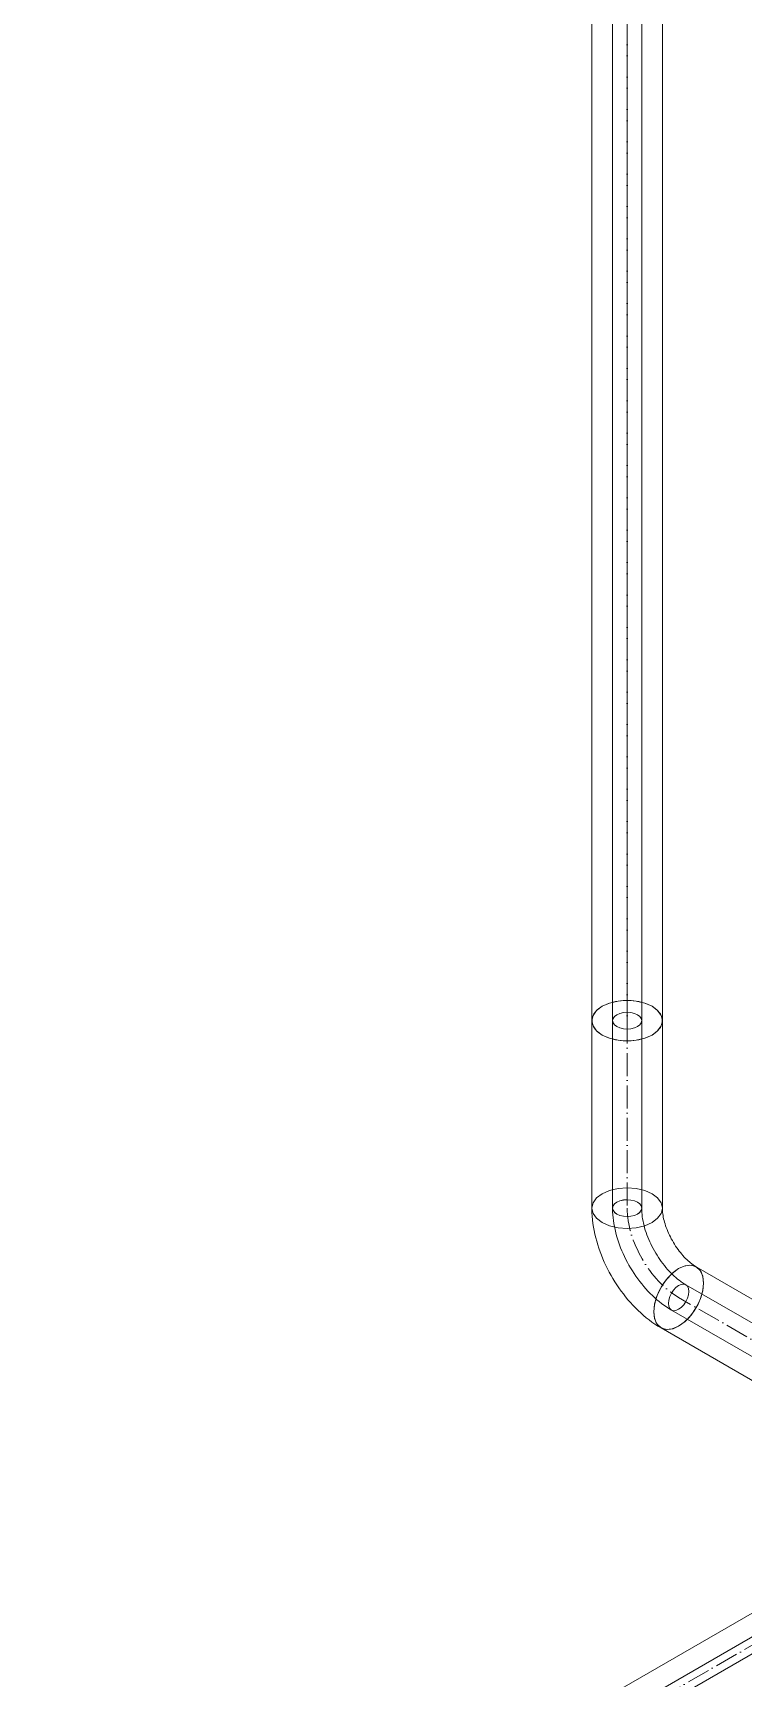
# Model space of a CAD drawing. Header units: millimetres. Extents: x -88595 to 880822, y -1054509 to -148035.
# Drawn here: x 424319 to 424629, y -355704 to -354988 of the extents above; entities that cross this region are included whole.
import ezdxf

# ---------------------------------------------------------------- set-up
doc = ezdxf.new("R2010")
doc.units = ezdxf.units.MM
doc.linetypes.add('$12$ADSK_Осевая', pattern=[14, 10, -2, 0, -2])
doc.linetypes.add('$13$ADSK_Осевая', pattern=[14, 10, -2, 0, -2])
for name, color, linetype, lineweight in [('Изоляция', 7, 'Continuous', 18), ('Трубопровод', 7, 'Continuous', 18), ('Трубопроводы', 7, 'Continuous', 18)]:
    doc.layers.add(name, color=color, linetype=linetype, lineweight=lineweight)

# ---------------------------------------------------------------- blocks, each defined once
blk = doc.blocks.new('$0$ADSK_МедьПайка_Отвод-гнутая труба - Отвод _гнутая труба_-V145-В_ОВ3_1')
at = {"layer": 'Трубопроводы', "color": 134, "true_color": 0x00a6a6}
for points in [[(-18534.24, 7950.87, 0), (-18533.14, 7951.48, 0), (-18532, 7952.06, 0), (-18530.84, 7952.61, 0), (-18529.64, 7953.13, 0), (-18528.43, 7953.62, 0), (-18527.18, 7954.07, 0), (-18525.92, 7954.5, 0), (-18524.63, 7954.89, 0), (-18523.32, 7955.25, 0), (-18522, 7955.58, 0), (-18520.66, 7955.87, 0), (-18519.3, 7956.14, 0), (-18517.93, 7956.37, 0), (-18516.54, 7956.57, 0), (-18515.15, 7956.74, 0), (-18513.75, 7956.87, 0), (-18512.34, 7956.98, 0), (-18510.93, 7957.04, 0), (-18509.51, 7957.08, 0), (-18508.1, 7957.09, 0), (-18506.68, 7957.06, 0), (-18505.27, 7957, 0), (-18503.86, 7956.9, 0), (-18502.46, 7956.78, 0), (-18501.06, 7956.62, 0), (-18499.67, 7956.43, 0), (-18498.3, 7956.2, 0), (-18496.94, 7955.95, 0), (-18495.59, 7955.66, 0), (-18494.26, 7955.34, 0), (-18492.95, 7954.99, 0), (-18491.66, 7954.6, 0), (-18490.38, 7954.19, 0), (-18489.13, 7953.74, 0), (-18487.91, 7953.26, 0), (-18486.71, 7952.76, 0), (-18485.54, 7952.21, 0), (-18484.4, 7951.64, 0), (-18483.28, 7951.04, 0), (-18482.99, 7950.87, 0)], [(-18526.57, 7942.78, 0), (-18526.73, 7944.21, 0), (-18527.18, 7945.72, 0), (-18527.89, 7947.2, 0), (-18528.82, 7948.56, 0), (-18529.9, 7949.71, 0), (-18531.06, 7950.55, 0), (-18532.23, 7951.05, 0), (-18533.31, 7951.16, 0), (-18534.24, 7950.87, 0), (-18534.95, 7950.21, 0), (-18535.4, 7949.22, 0), (-18535.55, 7947.96, 0)], [(-18535.55, 7947.96, 0), (-18535.4, 7946.53, 0), (-18534.95, 7945.02, 0), (-18534.24, 7943.54, 0), (-18533.31, 7942.18, 0), (-18532.23, 7941.03, 0), (-18531.06, 7940.18, 0), (-18529.9, 7939.69, 0), (-18528.82, 7939.58, 0), (-18527.89, 7939.87, 0), (-18527.18, 7940.53, 0), (-18526.73, 7941.52, 0), (-18526.57, 7942.78, 0)], [(-18481.67, 7947.96, 0), (-18481.83, 7949.22, 0), (-18482.27, 7950.21, 0), (-18482.99, 7950.87, 0), (-18483.92, 7951.16, 0), (-18485, 7951.05, 0), (-18486.16, 7950.55, 0), (-18487.33, 7949.71, 0), (-18488.41, 7948.56, 0), (-18489.34, 7947.2, 0), (-18490.05, 7945.72, 0), (-18490.5, 7944.21, 0), (-18490.65, 7942.78, 0)], [(-18490.65, 7942.78, 0), (-18490.5, 7941.52, 0), (-18490.05, 7940.53, 0), (-18489.34, 7939.87, 0), (-18488.41, 7939.58, 0), (-18487.33, 7939.69, 0), (-18486.16, 7940.18, 0), (-18485, 7941.03, 0), (-18483.92, 7942.18, 0), (-18482.99, 7943.54, 0), (-18482.27, 7945.02, 0), (-18481.83, 7946.53, 0), (-18481.67, 7947.96, 0)], [(-18527.89, 7939.87, 0), (-18527.16, 7940.27, 0), (-18526.4, 7940.67, 0), (-18525.59, 7941.04, 0), (-18524.76, 7941.41, 0), (-18523.89, 7941.76, 0), (-18522.99, 7942.09, 0), (-18522.05, 7942.4, 0), (-18521.09, 7942.69, 0), (-18520.11, 7942.96, 0), (-18519.1, 7943.21, 0), (-18518.07, 7943.44, 0), (-18517.02, 7943.64, 0), (-18515.96, 7943.82, 0), (-18514.88, 7943.98, 0), (-18513.78, 7944.11, 0), (-18512.68, 7944.22, 0), (-18511.57, 7944.3, 0), (-18510.45, 7944.35, 0), (-18509.33, 7944.38, 0), (-18508.2, 7944.39, 0), (-18507.08, 7944.36, 0), (-18505.96, 7944.32, 0), (-18504.85, 7944.24, 0), (-18503.74, 7944.14, 0), (-18502.65, 7944.02, 0), (-18501.56, 7943.87, 0), (-18500.49, 7943.69, 0), (-18499.44, 7943.5, 0), (-18498.4, 7943.28, 0), (-18497.39, 7943.03, 0), (-18496.4, 7942.77, 0), (-18495.43, 7942.48, 0), (-18494.49, 7942.17, 0), (-18493.58, 7941.85, 0), (-18492.7, 7941.5, 0), (-18491.86, 7941.14, 0), (-18491.04, 7940.77, 0), (-18490.27, 7940.38, 0), (-18489.53, 7939.98, 0), (-18489.34, 7939.87, 0)]]:
    blk.add_polyline3d(points, dxfattribs=at)

msp = doc.modelspace()

# ---------------------------------------------------------------- linework, layer by layer
at = {"layer": 'Изоляция', "color": 134, "true_color": 0x00a6a6}
for p, q in [((424562.85, -352518.11), (424562.85, -355499.44)), ((424593.55, -355499.44), (424593.55, -352518.11)), ((424796.72, -355633.8), (424608.33, -355525.03)), ((424592.98, -355551.62), (424781.37, -355660.39))]:
    msp.add_line(p, q, dxfattribs=at)
at = {"layer": 'Изоляция', "color": 190, "true_color": 0x8000ff}
msp.add_line((424801.26, -355578.43), (423524.28, -356315.69), dxfattribs=at)
at = {"layer": 'Изоляция', "color": 134, "true_color": 0x00a6a6}
for points in [[(424567.35, -355424.06, 0), (424564.91, -355422.22, 0), (424563.37, -355420.08, 0), (424562.85, -355417.79, 0), (424563.37, -355415.5, 0), (424564.91, -355413.36, 0), (424567.35, -355411.52, 0)], [(424567.35, -355411.52, 0), (424565.2, -355413.08, 0), (424563.71, -355414.87, 0), (424562.95, -355416.8, 0), (424562.95, -355418.79, 0), (424563.71, -355420.72, 0), (424565.2, -355422.51, 0), (424567.35, -355424.06, 0)], [(424567.35, -355411.52, 0), (424570.53, -355410.12, 0), (424574.23, -355409.23, 0), (424578.2, -355408.93, 0), (424582.17, -355409.23, 0), (424585.88, -355410.12, 0), (424589.06, -355411.52, 0)], [(424589.06, -355411.52, 0), (424586.37, -355410.29, 0), (424583.27, -355409.43, 0), (424579.92, -355408.98, 0), (424576.48, -355408.98, 0), (424573.13, -355409.43, 0), (424570.03, -355410.29, 0), (424567.35, -355411.52, 0)], [(424589.06, -355424.06, 0), (424591.2, -355422.51, 0), (424592.69, -355420.72, 0), (424593.45, -355418.78, 0), (424593.45, -355416.8, 0), (424592.69, -355414.86, 0), (424591.2, -355413.08, 0), (424589.06, -355411.52, 0)], [(424589.06, -355411.52, 0), (424591.49, -355413.36, 0), (424593.03, -355415.5, 0), (424593.55, -355417.79, 0), (424593.03, -355420.08, 0), (424591.49, -355422.22, 0), (424589.06, -355424.06, 0)], [(424567.35, -355424.06, 0), (424570.04, -355425.3, 0), (424573.13, -355426.16, 0), (424576.49, -355426.6, 0), (424579.92, -355426.6, 0), (424583.27, -355426.16, 0), (424586.37, -355425.29, 0), (424589.06, -355424.06, 0)], [(424589.06, -355424.06, 0), (424585.88, -355425.47, 0), (424582.17, -355426.35, 0), (424578.2, -355426.65, 0), (424574.23, -355426.35, 0), (424570.53, -355425.47, 0), (424567.35, -355424.06, 0)], [(424589.06, -355493.17, 0), (424585.88, -355491.77, 0), (424582.17, -355490.88, 0), (424578.2, -355490.58, 0), (424574.23, -355490.88, 0), (424570.53, -355491.77, 0), (424567.35, -355493.17, 0)], [(424567.35, -355493.17, 0), (424570.53, -355491.77, 0), (424574.23, -355490.88, 0), (424578.2, -355490.58, 0), (424582.17, -355490.88, 0), (424585.88, -355491.77, 0), (424589.06, -355493.17, 0)], [(424567.35, -355493.17, 0), (424564.91, -355495.01, 0), (424563.37, -355497.15, 0), (424562.85, -355499.44, 0), (424563.37, -355501.73, 0), (424564.91, -355503.87, 0), (424567.35, -355505.71, 0)], [(424567.35, -355505.71, 0), (424564.91, -355503.87, 0), (424563.37, -355501.73, 0), (424562.85, -355499.44, 0), (424563.37, -355497.15, 0), (424564.91, -355495.01, 0), (424567.35, -355493.17, 0)], [(424592.98, -355551.62, 0), (424591.63, -355550.81, 0), (424590.31, -355549.96, 0), (424589.02, -355549.07, 0), (424587.76, -355548.13, 0), (424586.52, -355547.15, 0), (424585.31, -355546.14, 0), (424584.12, -355545.09, 0), (424582.96, -355544.01, 0), (424581.82, -355542.89, 0), (424580.72, -355541.74, 0), (424579.63, -355540.55, 0), (424578.58, -355539.34, 0), (424577.55, -355538.1, 0), (424576.55, -355536.83, 0), (424575.59, -355535.54, 0), (424574.64, -355534.22, 0), (424573.73, -355532.88, 0), (424572.85, -355531.52, 0), (424572.01, -355530.13, 0), (424571.19, -355528.73, 0), (424570.4, -355527.31, 0), (424569.65, -355525.87, 0), (424568.94, -355524.41, 0), (424568.26, -355522.94, 0), (424567.61, -355521.46, 0), (424567, -355519.96, 0), (424566.43, -355518.46, 0), (424565.9, -355516.94, 0), (424565.41, -355515.41, 0), (424564.95, -355513.88, 0), (424564.54, -355512.34, 0), (424564.17, -355510.79, 0), (424563.84, -355509.24, 0), (424563.56, -355507.69, 0), (424563.32, -355506.13, 0), (424563.13, -355504.56, 0), (424562.99, -355503, 0), (424562.89, -355501.43, 0), (424562.85, -355499.86, 0), (424562.85, -355499.44, 0)], [(424589.06, -355505.71, 0), (424591.49, -355503.87, 0), (424593.03, -355501.73, 0), (424593.55, -355499.44, 0), (424593.03, -355497.15, 0), (424591.49, -355495.01, 0), (424589.06, -355493.17, 0)], [(424589.06, -355493.17, 0), (424591.49, -355495.01, 0), (424593.03, -355497.15, 0), (424593.55, -355499.44, 0), (424593.03, -355501.73, 0), (424591.49, -355503.87, 0), (424589.06, -355505.71, 0)], [(424608.33, -355525.03, 0), (424607.88, -355524.76, 0), (424607.4, -355524.46, 0), (424606.91, -355524.11, 0), (424606.39, -355523.73, 0), (424605.86, -355523.31, 0), (424605.32, -355522.86, 0), (424604.77, -355522.38, 0), (424604.22, -355521.86, 0), (424603.66, -355521.31, 0), (424603.1, -355520.73, 0), (424602.54, -355520.12, 0), (424601.99, -355519.48, 0), (424601.44, -355518.82, 0), (424600.9, -355518.13, 0), (424600.37, -355517.42, 0), (424599.84, -355516.69, 0), (424599.34, -355515.94, 0), (424598.84, -355515.17, 0), (424598.36, -355514.39, 0), (424597.9, -355513.6, 0), (424597.46, -355512.8, 0), (424597.04, -355511.99, 0), (424596.64, -355511.18, 0), (424596.26, -355510.36, 0), (424595.91, -355509.55, 0), (424595.58, -355508.73, 0), (424595.27, -355507.92, 0), (424594.99, -355507.12, 0), (424594.73, -355506.33, 0), (424594.5, -355505.55, 0), (424594.3, -355504.79, 0), (424594.12, -355504.04, 0), (424593.96, -355503.32, 0), (424593.84, -355502.62, 0), (424593.73, -355501.94, 0), (424593.66, -355501.3, 0), (424593.6, -355500.69, 0), (424593.57, -355500.12, 0), (424593.55, -355499.58, 0), (424593.55, -355499.44, 0)], [(424567.35, -355505.71, 0), (424570.53, -355507.12, 0), (424574.23, -355508, 0), (424578.2, -355508.3, 0), (424582.17, -355508, 0), (424585.88, -355507.12, 0), (424589.06, -355505.71, 0)], [(424589.06, -355505.71, 0), (424585.88, -355507.12, 0), (424582.17, -355508, 0), (424578.2, -355508.3, 0), (424574.23, -355508, 0), (424570.53, -355507.12, 0), (424567.35, -355505.71, 0)], [(424589.8, -355544.59, 0), (424590.17, -355541.14, 0), (424591.25, -355537.49, 0), (424592.98, -355533.9, 0), (424595.22, -355530.61, 0), (424597.84, -355527.84, 0), (424600.65, -355525.79, 0)], [(424600.65, -355525.79, 0), (424598.24, -355527.5, 0), (424595.94, -355529.76, 0), (424593.88, -355532.44, 0), (424592.16, -355535.41, 0), (424590.87, -355538.54, 0), (424590.07, -355541.65, 0), (424589.8, -355544.59, 0)], [(424611.51, -355532.06, 0), (424611.23, -355529.43, 0), (424610.43, -355527.24, 0), (424609.14, -355525.61, 0), (424607.42, -355524.62, 0), (424605.36, -355524.32, 0), (424603.07, -355524.71, 0), (424600.65, -355525.79, 0)], [(424600.65, -355525.79, 0), (424603.46, -355524.6, 0), (424606.08, -355524.34, 0), (424608.33, -355525.03, 0), (424610.05, -355526.63, 0), (424611.14, -355529.03, 0), (424611.51, -355532.06, 0)], [(424611.51, -355532.06, 0), (424611.14, -355535.52, 0), (424610.05, -355539.17, 0), (424608.33, -355542.76, 0), (424606.08, -355546.05, 0), (424603.46, -355548.81, 0), (424600.65, -355550.86, 0)], [(424600.65, -355550.86, 0), (424603.07, -355549.15, 0), (424605.36, -355546.9, 0), (424607.42, -355544.22, 0), (424609.14, -355541.24, 0), (424610.43, -355538.12, 0), (424611.23, -355535, 0), (424611.51, -355532.06, 0)], [(424600.65, -355550.86, 0), (424597.84, -355552.05, 0), (424595.22, -355552.31, 0), (424592.98, -355551.62, 0), (424591.25, -355550.02, 0), (424590.17, -355547.62, 0), (424589.8, -355544.59, 0)], [(424589.8, -355544.59, 0), (424590.07, -355547.23, 0), (424590.87, -355549.41, 0), (424592.17, -355551.04, 0), (424593.89, -355552.03, 0), (424595.94, -355552.34, 0), (424598.24, -355551.94, 0), (424600.65, -355550.86, 0)]]:
    msp.add_polyline3d(points, dxfattribs=at)
at = {"layer": 'Трубопровод', "color": 134, "true_color": 0x00a6a6}
for p, q in [((424571.85, -352518.11), (424571.85, -355499.44)), ((424584.55, -355499.44), (424584.55, -352518.11)), ((424792.22, -355641.6), (424603.83, -355532.83)), ((424597.48, -355543.83), (424785.87, -355652.6))]:
    msp.add_line(p, q, dxfattribs=at)
at = {"layer": 'Трубопровод', "color": 134, "linetype": '$12$ADSK_Осевая', "true_color": 0x00a6a6}
for p, q in [((424578.2, -352518.11), (424578.2, -355417.79)), ((424578.2, -352518.11), (424578.2, -355417.79)), ((424578.2, -352541.41), (424578.2, -355499.44)), ((424578.2, -352541.41), (424578.2, -355499.44)), ((424789.05, -355647.1), (424600.65, -355538.33)), ((424789.05, -355647.1), (424600.65, -355538.33))]:
    msp.add_line(p, q, dxfattribs=at)
at = {"layer": 'Трубопровод', "color": 190, "true_color": 0x8000ff}
for p, q in [((424805.76, -355586.22), (423528.78, -356323.48)), ((423531.96, -356328.98), (424808.93, -355591.72))]:
    msp.add_line(p, q, dxfattribs=at)
at = {"layer": 'Трубопровод', "color": 190, "linetype": '$12$ADSK_Осевая', "true_color": 0x8000ff}
msp.add_line((423530.37, -356326.23), (424807.34, -355588.97), dxfattribs=at)
msp.add_line((423530.37, -356326.23), (424807.34, -355588.97), dxfattribs=at)
at = {"layer": 'Трубопровод', "color": 134, "true_color": 0x00a6a6}
for points in [[(424573.71, -355420.38, 0), (424572.7, -355419.62, 0), (424572.07, -355418.74, 0), (424571.85, -355417.79, 0), (424572.07, -355416.84, 0), (424572.7, -355415.96, 0), (424573.71, -355415.2, 0)], [(424573.71, -355415.2, 0), (424575.03, -355414.62, 0), (424576.56, -355414.25, 0), (424578.2, -355414.13, 0), (424579.84, -355414.25, 0), (424581.38, -355414.62, 0), (424582.69, -355415.2, 0)], [(424582.69, -355420.38, 0), (424581.38, -355420.97, 0), (424579.84, -355421.33, 0), (424578.2, -355421.46, 0), (424576.56, -355421.33, 0), (424575.03, -355420.97, 0), (424573.71, -355420.38, 0)], [(424582.69, -355415.2, 0), (424583.7, -355415.96, 0), (424584.33, -355416.84, 0), (424584.55, -355417.79, 0), (424584.33, -355418.74, 0), (424583.7, -355419.62, 0), (424582.69, -355420.38, 0)], [(424573.71, -355502.03, 0), (424572.7, -355501.27, 0), (424572.07, -355500.39, 0), (424571.85, -355499.44, 0), (424572.07, -355498.49, 0), (424572.7, -355497.61, 0), (424573.71, -355496.85, 0)], [(424573.71, -355496.85, 0), (424575.03, -355496.27, 0), (424576.56, -355495.9, 0), (424578.2, -355495.77, 0), (424579.84, -355495.9, 0), (424581.38, -355496.27, 0), (424582.69, -355496.85, 0)], [(424582.69, -355496.85, 0), (424583.7, -355497.61, 0), (424584.33, -355498.49, 0), (424584.55, -355499.44, 0), (424584.33, -355500.39, 0), (424583.7, -355501.27, 0), (424582.69, -355502.03, 0)], [(424582.69, -355502.03, 0), (424581.38, -355502.62, 0), (424579.84, -355502.98, 0), (424578.2, -355503.11, 0), (424576.56, -355502.98, 0), (424575.03, -355502.62, 0), (424573.71, -355502.03, 0)], [(424596.16, -355540.92, 0), (424596.31, -355539.49, 0), (424596.76, -355537.98, 0), (424597.48, -355536.49, 0), (424598.41, -355535.13, 0), (424599.49, -355533.99, 0), (424600.65, -355533.14, 0)], [(424600.65, -355533.14, 0), (424601.81, -355532.65, 0), (424602.9, -355532.54, 0), (424603.83, -355532.83, 0), (424604.54, -355533.49, 0), (424604.99, -355534.48, 0), (424605.14, -355535.73, 0)], [(424600.65, -355543.51, 0), (424599.49, -355544.01, 0), (424598.41, -355544.11, 0), (424597.48, -355543.83, 0), (424596.76, -355543.16, 0), (424596.31, -355542.17, 0), (424596.16, -355540.92, 0)], [(424605.14, -355535.73, 0), (424604.99, -355537.16, 0), (424604.54, -355538.67, 0), (424603.83, -355540.16, 0), (424602.9, -355541.52, 0), (424601.81, -355542.66, 0), (424600.65, -355543.51, 0)]]:
    msp.add_polyline3d(points, dxfattribs=at)
at = {"layer": 'Трубопроводы', "color": 134, "linetype": '$13$ADSK_Осевая', "true_color": 0x00a6a6}
msp.add_ellipse((424600.65, -355512.4), major_axis=(-15.88, 27.5), ratio=0.57735, start_param=0.785398, end_param=2.356194, dxfattribs=at)

# ---------------------------------------------------------------- block references
at = {"layer": 'Трубопроводы', "color": 134, "true_color": 0x00a6a6, "rotation": 120}
msp.add_blockref('$0$ADSK_МедьПайка_Отвод-гнутая труба - Отвод _гнутая труба_-V145-В_ОВ3_1', (422216.01, -335517.27), dxfattribs=at)

doc.saveas('drawing.dxf')
